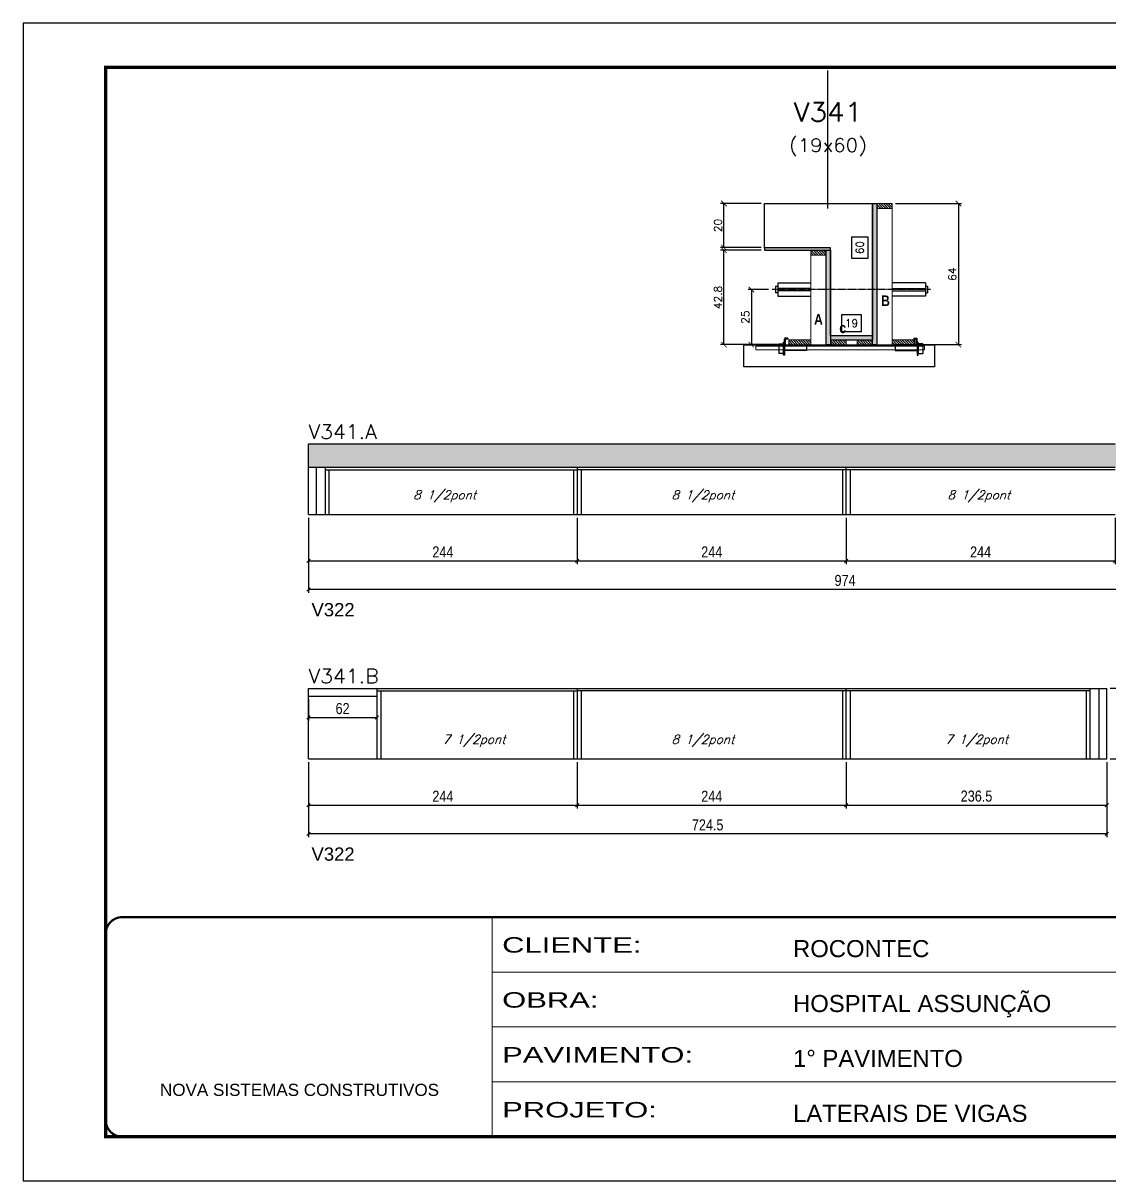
# Model space of a CAD drawing. Extents: x 137137 to 143418, y 10464 to 34486.
# Drawn here: x 140307 to 141293, y 18504 to 19554 of the extents above; entities that cross this region are included whole.
import ezdxf
from ezdxf.enums import TextEntityAlignment as Align

# ---------------------------------------------------------------- set-up
doc = ezdxf.new("R2010")
doc.units = 0
for name, pattern in [('CONTINUO', [0]), ('DASHED', [0.75, 0.5, -0.25]), ('HIDDEN', [0.375, 0.25, -0.125])]:
    doc.linetypes.add(name, pattern=pattern)
for name, color, linetype in [('5', 5, 'Continuous'), ('barrote', 251, 'Continuous'), ('COTA', 241, 'Continuous'), ('Cota Seção (2x)', 4, 'Continuous'), ('detalhes', 4, 'Continuous'), ('Painéis', 200, 'Continuous'), ('presilha', 1, 'Continuous'), ('SARR_2.2x7', 40, 'Continuous'), ('SARR_3.5x7', 81, 'Continuous'), ('TENSOR', 3, 'Continuous'), ('texto', 7, 'Continuous'), ('Texto de Titulo', 7, 'Continuous'), ('Texto Qtd Sarr', 242, 'Continuous')]:
    doc.layers.add(name, color=color, linetype=linetype)
for name, color, linetype, lineweight in [('CONCRETO', 251, 'Continuous', 25), ('Folhas', 255, 'Continuous', 9), ('Hachura', 251, 'Continuous', 9), ('Madeira', 126, 'Continuous', 18), ('SARRAFO DE PRESSAO', 251, 'DASHED', 9), ('SCO-___-LAJ', 2, 'Continuous', 0), ('Texto Seção', 7, 'Continuous', 15)]:
    doc.layers.add(name, color=color, linetype=linetype, lineweight=lineweight)
doc.layers.add('Laje_Perimetro', color=7, linetype='Continuous', plot=False)
doc.styles.add('ARIAL', font='arial.ttf')
doc.styles.add('COTA TECNICA', font='techl___.ttf', dxfattribs={"height": 10})
doc.styles.add('REGUA-120', font='ROMANS.shx', dxfattribs={"height": 15})
doc.styles.add('Romans', font='romans.shx')
doc.styles.get("Standard").update_dxf_attribs({"font": 'arial.ttf'})
doc.styles.add('TECNICA', font='techb___.ttf', dxfattribs={"height": 10})
doc.styles.add('Tecnologia', font='')
doc.styles.get('Tecnologia').set_extended_font_data('Forgotten Futurist')
doc.dimstyles.new('Cota Seção (2x)', dxfattribs={"dimtxt": 7, "dimasz": 5, "dimexe": 3, "dimexo": 3, "dimgap": 2, "dimtad": 3, "dimdec": 1, "dimlfac": 0.5, "dimzin": 12, "dimdsep": 46, "dimtxsty": 'Romans', "dimblk": 'ARCHTICK', "dimcen": 0, "dimclrd": 4, "dimclre": 4, "dimclrt": 1, "dimadec": 1, "dimazin": 3, "dimtfac": 1, "dimtdec": 1, "dimtmove": 0, "dimatfit": 3, "dimldrblk": 'OBLIQUE', "dimfxl": 1, "dimtolj": 1, "dimtzin": 12, "dimarcsym": 0})
doc.dimstyles.new('Cota Seção interna', dxfattribs={"dimtxt": 7, "dimasz": 6, "dimexe": 0.18, "dimexo": 2, "dimgap": -4, "dimtad": 3, "dimdec": 1, "dimlfac": 0.5, "dimzin": 12, "dimdsep": 46, "dimtxsty": 'Romans', "dimblk": 'ARCHTICK', "dimcen": 0.09, "dimse1": 1, "dimse2": 1, "dimsd1": 1, "dimsd2": 1, "dimclrd": 180, "dimclre": 5, "dimclrt": 1, "dimadec": 0, "dimazin": 3, "dimtfac": 1, "dimtdec": 1, "dimtofl": 0, "dimtmove": 0, "dimatfit": 3, "dimldrblk": 'ARCHTICK', "dimfxl": 1, "dimtolj": 1, "dimtzin": 0, "dimarcsym": 0})
doc.dimstyles.new('PAINEL', dxfattribs={"dimtxt": 10, "dimasz": 3, "dimexe": 3, "dimexo": 3, "dimgap": 3, "dimtad": 1, "dimdec": 1, "dimzin": 12, "dimdsep": 46, "dimtxsty": 'COTA TECNICA', "dimblk1": 'OBLIQUE', "dimblk2": 'OBLIQUE', "dimsah": 1, "dimcen": 0.9, "dimclrd": 4, "dimclre": 4, "dimclrt": 240, "dimadec": 1, "dimazin": 3, "dimtfac": 1, "dimtdec": 1, "dimtmove": 0, "dimatfit": 3, "dimfxl": 1, "dimtolj": 1, "dimtzin": 12, "dimarcsym": 0})

# ---------------------------------------------------------------- blocks, each defined once
blk = doc.blocks.new('9999999999')
at = {"color": 30, "linetype": 'CONTINUO'}
for p, q in [((98564.6, 34230.2), (98564.6, 34429.4)), ((98564.6, 34379.6), (99584, 34379.6)), ((98564.6, 34329.8), (99488, 34329.8)), ((99584, 34329.8), (99488, 34329.8)), ((99488, 34329.8), (99488, 34230.2)), ((98564.6, 34280), (99488, 34280))]:
    blk.add_line(p, q, dxfattribs=at)
at = {"color": 30, "linetype": 'CONTINUO', "const_width": 2}
blk.add_lwpolyline([(99584, 34230.2), (99584, 34414.4, 0.414214), (99569, 34429.4), (98229, 34429.4, 0.414214), (98214, 34414.4), (98214, 34245.2, 0.414214), (98229, 34230.2), (99584, 34230.2)], format="xyb", dxfattribs=at)
at = {"layer": 'Folhas'}
blk.add_lwpolyline([(98139, 34190.2), (99624, 34190.2), (99624, 35240.2), (98139, 35240.2)], close=True, dxfattribs=at)
at = {"layer": 'Folhas', "color": 30, "const_width": 3}
blk.add_lwpolyline([(98214, 34230.2), (99584, 34230.2), (99584, 35200.2), (98214, 35200.2)], close=True, dxfattribs=at)
at = {"color": 7, "linetype": 'Continuous', "ltscale": 5, "style": 'ARIAL'}
for s, height, p in [('ROCONTEC', 15.48, (98837.7, 34393.1)), ('HOSPITAL ASSUNÇÃO', 15.483, (98837.7, 34343.3)), ('1° PAVIMENTO', 15.483, (98837.7, 34293.5)), ('NOVA SISTEMAS CONSTRUTIVOS', 11.059, (98263.2, 34267.2)), ('LATERAIS DE VIGAS', 15.483, (98837.7, 34243.7))]:
    blk.add_text(s, height=height, dxfattribs=at).set_placement(p)
at = {"layer": 'Folhas', "color": 7, "style": 'Tecnologia', "width": 1.5}
for s, p in [('CLIENTE:', (98573.7, 34397.2)), ('OBRA:', (98573.7, 34347.3)), ('PAVIMENTO:', (98573.7, 34297.5)), ('PROJETO:', (98573.7, 34247.7))]:
    blk.add_text(s, height=14, dxfattribs=at).set_placement(p)
blk = doc.blocks.new('_Oblique')
at = {"color": 0, "linetype": 'ByBlock', "lineweight": -2}
blk.add_line((-0.5, -0.5), (0.5, 0.5), dxfattribs=at)
blk = doc.blocks.new('*D1576')
at = {"layer": 'COTA', "color": 4, "lineweight": -2, "ltscale": 25, "transparency": 16777216}
for p, q in [((140566.2, 19105.6), (140566.2, 19037.7)), ((141540.2, 19105.6), (141540.2, 19037.7)), ((141540.2, 19040.7), (140566.2, 19040.7))]:
    blk.add_line(p, q, dxfattribs=at)
at = {"layer": 'Defpoints', "color": 0, "ltscale": 25, "transparency": 16777216}
for p in [(140566.2, 19108.6), (141540.2, 19108.6), (140566.2, 19040.7)]:
    blk.add_point(p, dxfattribs=at)
at = {"layer": 'COTA', "color": 4, "lineweight": -2, "ltscale": 25, "transparency": 16777216, "xscale": 3, "yscale": 3, "zscale": 3, "rotation": 180}
blk.add_blockref('_Oblique', (140566.2, 19040.7), dxfattribs=at)
at = {"layer": 'COTA', "color": 4, "lineweight": -2, "ltscale": 25, "transparency": 16777216, "xscale": 3, "yscale": 3, "zscale": 3}
blk.add_blockref('_Oblique', (141540.2, 19040.7), dxfattribs=at)
at = {"layer": 'COTA', "color": 240, "ltscale": 25, "transparency": 16777216, "insert": (141053.2, 19048.8), "char_height": 10, "attachment_point": 5, "style": 'COTA TECNICA'}
blk.add_mtext('\\A1;974', dxfattribs=at)
blk = doc.blocks.new('*D1577')
at = {"layer": 'COTA', "color": 4, "lineweight": -2, "ltscale": 25, "transparency": 16777216}
for p, q in [((140566.2, 19105.6), (140566.2, 19063.7)), ((140810.2, 19105.6), (140810.2, 19063.7)), ((140566.2, 19066.7), (140810.2, 19066.7))]:
    blk.add_line(p, q, dxfattribs=at)
at = {"layer": 'Defpoints', "color": 0, "ltscale": 25, "transparency": 16777216}
for p in [(140566.2, 19108.6), (140810.2, 19108.6), (140810.2, 19066.7)]:
    blk.add_point(p, dxfattribs=at)
at = {"layer": 'COTA', "color": 4, "lineweight": -2, "ltscale": 25, "transparency": 16777216, "xscale": 3, "yscale": 3, "zscale": 3, "rotation": 180}
blk.add_blockref('_Oblique', (140566.2, 19066.7), dxfattribs=at)
at = {"layer": 'COTA', "color": 4, "lineweight": -2, "ltscale": 25, "transparency": 16777216, "xscale": 3, "yscale": 3, "zscale": 3}
blk.add_blockref('_Oblique', (140810.2, 19066.7), dxfattribs=at)
at = {"layer": 'COTA', "color": 240, "ltscale": 25, "transparency": 16777216, "insert": (140688.2, 19074.7), "char_height": 10, "attachment_point": 5, "style": 'COTA TECNICA'}
blk.add_mtext('\\A1;244', dxfattribs=at)
blk = doc.blocks.new('*D1578')
at = {"layer": 'COTA', "color": 4, "lineweight": -2, "ltscale": 25, "transparency": 16777216}
for p, q in [((140810.2, 19105.6), (140810.2, 19063.7)), ((141054.2, 19105.6), (141054.2, 19063.7)), ((140810.2, 19066.7), (141054.2, 19066.7))]:
    blk.add_line(p, q, dxfattribs=at)
at = {"layer": 'Defpoints', "color": 0, "ltscale": 25, "transparency": 16777216}
for p in [(140810.2, 19108.6), (141054.2, 19108.6), (141054.2, 19066.7)]:
    blk.add_point(p, dxfattribs=at)
at = {"layer": 'COTA', "color": 4, "lineweight": -2, "ltscale": 25, "transparency": 16777216, "xscale": 3, "yscale": 3, "zscale": 3, "rotation": 180}
blk.add_blockref('_Oblique', (140810.2, 19066.7), dxfattribs=at)
at = {"layer": 'COTA', "color": 4, "lineweight": -2, "ltscale": 25, "transparency": 16777216, "xscale": 3, "yscale": 3, "zscale": 3}
blk.add_blockref('_Oblique', (141054.2, 19066.7), dxfattribs=at)
at = {"layer": 'COTA', "color": 240, "ltscale": 25, "transparency": 16777216, "insert": (140932.2, 19074.7), "char_height": 10, "attachment_point": 5, "style": 'COTA TECNICA'}
blk.add_mtext('\\A1;244', dxfattribs=at)
blk = doc.blocks.new('*D1579')
at = {"layer": 'COTA', "color": 4, "lineweight": -2, "ltscale": 25, "transparency": 16777216}
for p, q in [((141054.2, 19105.6), (141054.2, 19063.7)), ((141298.2, 19105.6), (141298.2, 19063.7)), ((141054.2, 19066.7), (141298.2, 19066.7))]:
    blk.add_line(p, q, dxfattribs=at)
at = {"layer": 'Defpoints', "color": 0, "ltscale": 25, "transparency": 16777216}
for p in [(141054.2, 19108.6), (141298.2, 19108.6), (141298.2, 19066.7)]:
    blk.add_point(p, dxfattribs=at)
at = {"layer": 'COTA', "color": 4, "lineweight": -2, "ltscale": 25, "transparency": 16777216, "xscale": 3, "yscale": 3, "zscale": 3, "rotation": 180}
blk.add_blockref('_Oblique', (141054.2, 19066.7), dxfattribs=at)
at = {"layer": 'COTA', "color": 4, "lineweight": -2, "ltscale": 25, "transparency": 16777216, "xscale": 3, "yscale": 3, "zscale": 3}
blk.add_blockref('_Oblique', (141298.2, 19066.7), dxfattribs=at)
at = {"layer": 'COTA', "color": 240, "ltscale": 25, "transparency": 16777216, "insert": (141176.2, 19074.7), "char_height": 10, "attachment_point": 5, "style": 'COTA TECNICA'}
blk.add_mtext('\\A1;244', dxfattribs=at)
blk = doc.blocks.new('_ArchTick')
at = {"color": 0, "linetype": 'ByBlock', "const_width": 0.15}
blk.add_lwpolyline([(-0.5, -0.5), (0.5, 0.5)], dxfattribs=at)
blk = doc.blocks.new('*D1547')
at = {"layer": 'COTA', "color": 4, "lineweight": -2, "transparency": 16777216}
for p, q in [((140977.1, 19348.3), (140940.3, 19348.3)), ((140943.3, 19262.7), (140943.3, 19348.3)), ((140994.7, 19262.7), (140940.3, 19262.7))]:
    blk.add_line(p, q, dxfattribs=at)
at = {"layer": 'Defpoints', "color": 0, "transparency": 16777216}
for p in [(140943.3, 19348.3), (140980.1, 19348.3), (140997.7, 19262.7)]:
    blk.add_point(p, dxfattribs=at)
at = {"layer": 'COTA', "color": 4, "lineweight": -2, "transparency": 16777216, "xscale": 5, "yscale": 5, "zscale": 5}
for p, rotation in [((140943.3, 19348.3), 90), ((140943.3, 19262.7), 270)]:
    blk.add_blockref('_ArchTick', p, dxfattribs=dict(at, rotation=rotation))
at = {"layer": 'COTA', "color": 1, "transparency": 16777216, "insert": (140937.8, 19305.5), "char_height": 7, "attachment_point": 5, "rotation": 90, "style": 'Romans'}
blk.add_mtext('\\A1;42.8', dxfattribs=at)
blk = doc.blocks.new('*D1548')
at = {"layer": 'COTA', "color": 4, "lineweight": -2, "transparency": 16777216}
for p, q in [((140977.1, 19390.7), (140940.3, 19390.7)), ((140943.3, 19350.7), (140943.3, 19390.7)), ((140977.1, 19350.7), (140940.3, 19350.7))]:
    blk.add_line(p, q, dxfattribs=at)
at = {"layer": 'Defpoints', "color": 0, "transparency": 16777216}
for p in [(140943.3, 19390.7), (140980.1, 19390.7), (140980.1, 19350.7)]:
    blk.add_point(p, dxfattribs=at)
at = {"layer": 'COTA', "color": 4, "lineweight": -2, "transparency": 16777216, "xscale": 5, "yscale": 5, "zscale": 5}
for p, rotation in [((140943.3, 19390.7), 90), ((140943.3, 19350.7), 270)]:
    blk.add_blockref('_ArchTick', p, dxfattribs=dict(at, rotation=rotation))
at = {"layer": 'COTA', "color": 1, "transparency": 16777216, "insert": (140937.8, 19370.7), "char_height": 7, "attachment_point": 5, "rotation": 90, "style": 'Romans'}
blk.add_mtext('\\A1;20', dxfattribs=at)
blk = doc.blocks.new('*D1549')
at = {"layer": 'Cota Seção (2x)', "color": 180, "lineweight": -2, "transparency": 16777216}
for p, q in [((141074.1, 19360.2), (141059.1, 19360.2)), ((141059.1, 19360.2), (141059.1, 19341.2)), ((141074.1, 19341.2), (141074.1, 19360.2)), ((141059.1, 19341.2), (141074.1, 19341.2))]:
    blk.add_line(p, q, dxfattribs=at)
at = {"layer": 'Defpoints', "color": 0, "transparency": 16777216}
for p in [(141040.1, 19390.7), (141078.1, 19390.7), (141040.1, 19270.7)]:
    blk.add_point(p, dxfattribs=at)
at = {"layer": 'Cota Seção (2x)', "color": 1, "transparency": 16777216, "insert": (141066.6, 19350.7), "char_height": 7, "attachment_point": 5, "rotation": 90, "style": 'Romans'}
blk.add_mtext('\\A1;60', dxfattribs=at)
blk = doc.blocks.new('PRESILHA METÁLICA 1')
at = {"layer": 'presilha'}
for p, q in [((7.5, 10.6), (7.5, 19.9)), ((12, 21), (8.6, 21)), ((9, 11.6), (9, 18.9)), ((12, 19.5), (9.6, 19.5)), ((12, 21), (12, 19.5)), ((0, 13), (6, 13)), ((0, 13), (0, 0)), ((6, 0), (0, 0)), ((6, 15.5), (7.5, 15.5)), ((6, -2.5), (6, 15.5)), ((6, 13), (6, 0)), ((7.5, 15.5), (7.5, -2.5)), ((37.5, 4.1), (7.5, 4.1)), ((37.5, 11), (9.6, 11)), ((37.5, 11), (37.5, 4.1)), ((7.5, -2.5), (6, -2.5))]:
    blk.add_line(p, q, dxfattribs=at)
for centre, radius, start, end in [((8.6, 19.9), 1.14, 90, 180), ((9.6, 18.9), 0.57, 90, 180), ((9.6, 11.6), 0.57, 180, 270)]:
    blk.add_arc(centre, radius, start, end, dxfattribs=at)
blk = doc.blocks.new('*D1550')
at = {"layer": 'Cota Seção (2x)', "color": 180, "lineweight": -2, "transparency": 16777216}
for p, q in [((141068.1, 19289.7), (141050.1, 19289.7)), ((141050.1, 19289.7), (141050.1, 19274.7)), ((141068.1, 19274.7), (141068.1, 19289.7)), ((141050.1, 19274.7), (141068.1, 19274.7))]:
    blk.add_line(p, q, dxfattribs=at)
at = {"layer": 'Defpoints', "color": 0, "transparency": 16777216}
for p in [(141040.1, 19270.7), (141040.1, 19262.7), (141078.1, 19262.7)]:
    blk.add_point(p, dxfattribs=at)
at = {"layer": 'Cota Seção (2x)', "color": 1, "transparency": 16777216, "insert": (141059.1, 19282.2), "char_height": 7, "attachment_point": 5, "style": 'Romans'}
blk.add_mtext('\\A1;19', dxfattribs=at)
blk = doc.blocks.new('*D1551')
at = {"layer": 'COTA', "color": 4, "lineweight": -2, "transparency": 16777216}
for p, q in [((141099.1, 19390.7), (141159, 19390.7)), ((141156, 19390.7), (141156, 19262.7)), ((141099.1, 19262.7), (141159, 19262.7))]:
    blk.add_line(p, q, dxfattribs=at)
at = {"layer": 'Defpoints', "color": 0, "transparency": 16777216}
for p in [(141096.1, 19390.7), (141096.1, 19262.7), (141156, 19262.7)]:
    blk.add_point(p, dxfattribs=at)
at = {"layer": 'COTA', "color": 4, "lineweight": -2, "transparency": 16777216, "xscale": 5, "yscale": 5, "zscale": 5}
for p, rotation in [((141156, 19390.7), 90), ((141156, 19262.7), 270)]:
    blk.add_blockref('_ArchTick', p, dxfattribs=dict(at, rotation=rotation))
at = {"layer": 'COTA', "color": 1, "transparency": 16777216, "insert": (141150.5, 19326.7), "char_height": 7, "attachment_point": 5, "rotation": 90, "style": 'Romans'}
blk.add_mtext('\\A1;64', dxfattribs=at)
blk = doc.blocks.new('*D1552')
at = {"layer": 'COTA', "color": 4, "lineweight": -2, "transparency": 16777216}
for p, q in [((140983.8, 19312.6), (140965.2, 19312.6)), ((140968.2, 19312.6), (140968.2, 19262.7)), ((140983.8, 19262.7), (140965.2, 19262.7))]:
    blk.add_line(p, q, dxfattribs=at)
at = {"layer": 'Defpoints', "color": 0, "transparency": 16777216}
for p in [(140986.8, 19312.6), (140968.2, 19262.7), (140986.8, 19262.7)]:
    blk.add_point(p, dxfattribs=at)
at = {"layer": 'COTA', "color": 4, "lineweight": -2, "transparency": 16777216, "xscale": 5, "yscale": 5, "zscale": 5}
for p, rotation in [((140968.2, 19312.6), 90), ((140968.2, 19262.7), 270)]:
    blk.add_blockref('_ArchTick', p, dxfattribs=dict(at, rotation=rotation))
at = {"layer": 'COTA', "color": 1, "transparency": 16777216, "insert": (140962.7, 19287.6), "char_height": 7, "attachment_point": 5, "rotation": 90, "style": 'Romans'}
blk.add_mtext('\\A1;25', dxfattribs=at)
blk = doc.blocks.new('titulo1')
at = {"layer": 'Defpoints', "color": 252, "linetype": 'HIDDEN', "ltscale": 2}
blk.add_line((0, 0), (0, 125), dxfattribs=at)
at = {"layer": 'Defpoints', "style": 'Romans', "oblique": 15}
blk.add_attdef('FOLHA', text='', height=10, dxfattribs=at).set_placement((0, 15.6), align=Align.MIDDLE_CENTER)
at = {"layer": 'Texto Qtd Sarr', "color": 3, "style": 'Romans', "oblique": 15}
for tag, height, p in [('TITULO', 17, (0, 71.4)), ('SEÇÃO', 12, (0, 41.5))]:
    blk.add_attdef(tag, text='', height=height, dxfattribs=at).set_placement(p, align=Align.MIDDLE_CENTER)
blk = doc.blocks.new('*D1572')
at = {"layer": 'COTA', "color": 4, "lineweight": -2, "ltscale": 25, "transparency": 16777216}
for p, q in [((140566.2, 18884), (140566.2, 18816)), ((141290.7, 18884), (141290.7, 18816)), ((141290.7, 18819), (140566.2, 18819))]:
    blk.add_line(p, q, dxfattribs=at)
at = {"layer": 'Defpoints', "color": 0, "ltscale": 25, "transparency": 16777216}
for p in [(140566.2, 18887), (141290.7, 18887), (140566.2, 18819)]:
    blk.add_point(p, dxfattribs=at)
at = {"layer": 'COTA', "color": 4, "lineweight": -2, "ltscale": 25, "transparency": 16777216, "xscale": 3, "yscale": 3, "zscale": 3, "rotation": 180}
blk.add_blockref('_Oblique', (140566.2, 18819), dxfattribs=at)
at = {"layer": 'COTA', "color": 4, "lineweight": -2, "ltscale": 25, "transparency": 16777216, "xscale": 3, "yscale": 3, "zscale": 3}
blk.add_blockref('_Oblique', (141290.7, 18819), dxfattribs=at)
at = {"layer": 'COTA', "color": 240, "ltscale": 25, "transparency": 16777216, "insert": (140928.5, 18827.1), "char_height": 10, "attachment_point": 5, "style": 'COTA TECNICA'}
blk.add_mtext('\\A1;724.5', dxfattribs=at)
blk = doc.blocks.new('*D1573')
at = {"layer": 'COTA', "color": 4, "lineweight": -2, "ltscale": 25, "transparency": 16777216}
for p, q in [((140566.2, 18884), (140566.2, 18842)), ((140810.2, 18884), (140810.2, 18842)), ((140566.2, 18845), (140810.2, 18845))]:
    blk.add_line(p, q, dxfattribs=at)
at = {"layer": 'Defpoints', "color": 0, "ltscale": 25, "transparency": 16777216}
for p in [(140566.2, 18887), (140810.2, 18887), (140810.2, 18845)]:
    blk.add_point(p, dxfattribs=at)
at = {"layer": 'COTA', "color": 4, "lineweight": -2, "ltscale": 25, "transparency": 16777216, "xscale": 3, "yscale": 3, "zscale": 3, "rotation": 180}
blk.add_blockref('_Oblique', (140566.2, 18845), dxfattribs=at)
at = {"layer": 'COTA', "color": 4, "lineweight": -2, "ltscale": 25, "transparency": 16777216, "xscale": 3, "yscale": 3, "zscale": 3}
blk.add_blockref('_Oblique', (140810.2, 18845), dxfattribs=at)
at = {"layer": 'COTA', "color": 240, "ltscale": 25, "transparency": 16777216, "insert": (140688.2, 18853.1), "char_height": 10, "attachment_point": 5, "style": 'COTA TECNICA'}
blk.add_mtext('\\A1;244', dxfattribs=at)
blk = doc.blocks.new('*D1574')
at = {"layer": 'COTA', "color": 4, "lineweight": -2, "ltscale": 25, "transparency": 16777216}
for p, q in [((140810.2, 18884), (140810.2, 18842)), ((141054.2, 18884), (141054.2, 18842)), ((140810.2, 18845), (141054.2, 18845))]:
    blk.add_line(p, q, dxfattribs=at)
at = {"layer": 'Defpoints', "color": 0, "ltscale": 25, "transparency": 16777216}
for p in [(140810.2, 18887), (141054.2, 18887), (141054.2, 18845)]:
    blk.add_point(p, dxfattribs=at)
at = {"layer": 'COTA', "color": 4, "lineweight": -2, "ltscale": 25, "transparency": 16777216, "xscale": 3, "yscale": 3, "zscale": 3, "rotation": 180}
blk.add_blockref('_Oblique', (140810.2, 18845), dxfattribs=at)
at = {"layer": 'COTA', "color": 4, "lineweight": -2, "ltscale": 25, "transparency": 16777216, "xscale": 3, "yscale": 3, "zscale": 3}
blk.add_blockref('_Oblique', (141054.2, 18845), dxfattribs=at)
at = {"layer": 'COTA', "color": 240, "ltscale": 25, "transparency": 16777216, "insert": (140932.2, 18853.1), "char_height": 10, "attachment_point": 5, "style": 'COTA TECNICA'}
blk.add_mtext('\\A1;244', dxfattribs=at)
blk = doc.blocks.new('*D1575')
at = {"layer": 'COTA', "color": 4, "lineweight": -2, "ltscale": 25, "transparency": 16777216}
for p, q in [((141054.2, 18884), (141054.2, 18842)), ((141290.7, 18884), (141290.7, 18842)), ((141054.2, 18845), (141290.7, 18845))]:
    blk.add_line(p, q, dxfattribs=at)
at = {"layer": 'Defpoints', "color": 0, "ltscale": 25, "transparency": 16777216}
for p in [(141054.2, 18887), (141290.7, 18887), (141290.7, 18845)]:
    blk.add_point(p, dxfattribs=at)
at = {"layer": 'COTA', "color": 4, "lineweight": -2, "ltscale": 25, "transparency": 16777216, "xscale": 3, "yscale": 3, "zscale": 3, "rotation": 180}
blk.add_blockref('_Oblique', (141054.2, 18845), dxfattribs=at)
at = {"layer": 'COTA', "color": 4, "lineweight": -2, "ltscale": 25, "transparency": 16777216, "xscale": 3, "yscale": 3, "zscale": 3}
blk.add_blockref('_Oblique', (141290.7, 18845), dxfattribs=at)
at = {"layer": 'COTA', "color": 240, "ltscale": 25, "transparency": 16777216, "insert": (141172.5, 18853.2), "char_height": 10, "attachment_point": 5, "style": 'COTA TECNICA'}
blk.add_mtext('\\A1;236.5', dxfattribs=at)
blk = doc.blocks.new('*D1580')
at = {"layer": 'COTA', "color": 4, "lineweight": -2, "ltscale": 25, "transparency": 16777216}
for p, q in [((141293.7, 18951), (141323.7, 18951)), ((141320.7, 18887), (141320.7, 18951)), ((141293.7, 18887), (141323.7, 18887))]:
    blk.add_line(p, q, dxfattribs=at)
at = {"layer": 'Defpoints', "color": 0, "ltscale": 25, "transparency": 16777216}
for p in [(141290.7, 18951), (141320.7, 18951), (141290.7, 18887)]:
    blk.add_point(p, dxfattribs=at)
at = {"layer": 'COTA', "color": 4, "lineweight": -2, "ltscale": 25, "transparency": 16777216, "xscale": 3, "yscale": 3, "zscale": 3}
for p, rotation in [((141320.7, 18951), 90), ((141320.7, 18887), 270)]:
    blk.add_blockref('_Oblique', p, dxfattribs=dict(at, rotation=rotation))
at = {"layer": 'COTA', "color": 240, "ltscale": 25, "transparency": 16777216, "insert": (141312.6, 18919), "char_height": 10, "attachment_point": 5, "rotation": 90, "style": 'COTA TECNICA'}
blk.add_mtext('\\A1;64', dxfattribs=at)
blk = doc.blocks.new('*D2141')
at = {"layer": 'COTA', "color": 4, "lineweight": -2, "ltscale": 25, "transparency": 16777216}
for p, q in [((140566.2, 18941), (140566.2, 18921.5)), ((140628.2, 18941), (140628.2, 18921.5)), ((140566.2, 18924.5), (140628.2, 18924.5))]:
    blk.add_line(p, q, dxfattribs=at)
at = {"layer": 'Defpoints', "color": 0, "ltscale": 25, "transparency": 16777216}
for p in [(140566.2, 18944), (140628.2, 18944), (140628.2, 18924.5)]:
    blk.add_point(p, dxfattribs=at)
at = {"layer": 'COTA', "color": 4, "lineweight": -2, "ltscale": 25, "transparency": 16777216, "xscale": 3, "yscale": 3, "zscale": 3, "rotation": 180}
blk.add_blockref('_Oblique', (140566.2, 18924.5), dxfattribs=at)
at = {"layer": 'COTA', "color": 4, "lineweight": -2, "ltscale": 25, "transparency": 16777216, "xscale": 3, "yscale": 3, "zscale": 3}
blk.add_blockref('_Oblique', (140628.2, 18924.5), dxfattribs=at)
at = {"layer": 'COTA', "color": 240, "ltscale": 25, "transparency": 16777216, "insert": (140597.2, 18932.6), "char_height": 10, "attachment_point": 5, "style": 'COTA TECNICA'}
blk.add_mtext('\\A1;62', dxfattribs=at)

msp = doc.modelspace()

# ---------------------------------------------------------------- hatches: boundary and pattern name
at = {"layer": 'COTA', "linetype": 'ByBlock'}
h = msp.add_hatch(dxfattribs=at)
h.set_pattern_fill('AR-CONC', color=256, scale=0.03)
h.set_pattern_definition([(50, (145.2973, -5532.2513), (5.46554007, -0.47817257), [0.5715, -6.2865]), (355, (145.2973, -5532.251), (-1.05730264, 5.73170536), [0.4572, -5.02921753]), (100.4514447, (145.753, -5532.291), (4.40823741, 5.25353256), [0.48570026, -5.34270734]), (46.1842, (145.2973, -5530.727), (8.13237123, -1.26126984), [0.85725, -9.42975]), (96.6355576, (145.975, -5530.832), (7.122124, 7.42278374), [0.7285507, -8.01406824]), (351.184151, (145.297, -5530.727), (7.122124, 7.42278374), [0.685799, -7.54379196]), (21, (146.0593, -5531.1083), (4.54843174, -3.06795595), [0.5715, -6.2865]), (326, (146.0593, -5531.108), (1.85406085, 5.52563898), [0.4572, -5.0292]), (71.451445, (146.4384, -5531.364), (6.40249258, 2.45768307), [0.48570026, -5.34269813]), (37.5, (145.2973, -5532.2513), (0.092658098, 2.536651166), [0, -4.96824, 0, -5.1054, 0, -5.04825]), (7.5, (145.2973, -5532.2513), (2.004589875, 3.005417245), [0, -2.91084, 0, -4.85394, 0, -1.92405]), (327.5, (143.598, -5532.2513), (4.067717855, -0.17186232), [0, -1.905, 0, -5.9436, 0, -7.8867]), (317.5, (142.836, -5532.2513), (4.44387544, 0.76279473), [0, -2.4765, 0, -3.94716, 0, -5.6007])])
h.paths.add_polyline_path([(140566.25, 19172.64), (140566.25, 19151.44), (141298.25, 19151.44), (141540.25, 19151.44), (141540.25, 19172.64), (141298.25, 19172.64)])
at = {"layer": 'Hachura'}
h = msp.add_hatch(color=256, dxfattribs=at)
h.dxf.hatch_style = 1
h.paths.add_polyline_path([(141078.06, 19390.66), (141082.06, 19390.66), (141082.06, 19262.66), (141078.06, 19262.66)])
h = msp.add_hatch(dxfattribs=at)
h.set_pattern_fill('ANSI31', color=256, scale=0.5, angle=270, style=0)
h.set_pattern_definition([(315, (163927.8766, 11083.0204), (1.12253202, 1.12253202), [])])
h.paths.add_polyline_path([(141096.06, 19386.26), (141096.06, 19390.66), (141082.06, 19390.66), (141082.06, 19386.26)])
h = msp.add_hatch(color=256, dxfattribs=at)
h.dxf.hatch_style = 1
h.paths.add_polyline_path([(141040.06, 19348.26), (141040.06, 19350.66), (140980.06, 19350.66), (140980.06, 19348.26)])
h = msp.add_hatch(dxfattribs=at)
h.set_pattern_fill('ANSI31', color=256, scale=0.5, angle=270, style=0)
h.set_pattern_definition([(315, (163987.8766, 11040.6204), (1.12253202, 1.12253202), [])])
h.paths.add_polyline_path([(141036.06, 19343.86), (141036.06, 19348.26), (141022.06, 19348.26), (141022.06, 19343.86)])
h = msp.add_hatch(color=256, dxfattribs=at)
h.dxf.hatch_style = 1
h.paths.add_polyline_path([(141036.06, 19348.26), (141040.06, 19348.26), (141040.06, 19262.66), (141036.06, 19262.66)])
h = msp.add_hatch(color=256, dxfattribs=at)
h.dxf.hatch_style = 1
h.paths.add_polyline_path([(141078.06, 19267.06), (141078.06, 19270.66), (141040.06, 19270.66), (141040.06, 19267.06)])
h = msp.add_hatch(dxfattribs=at)
h.set_pattern_fill('ANSI31', color=256, scale=0.5, angle=270, style=0)
h.set_pattern_definition([(315, (163987.8766, 11033.0204), (1.12253202, 1.12253202), [])])
h.paths.add_polyline_path([(141002.06, 19262.66), (141002.06, 19267.06), (141022.06, 19267.06), (141022.06, 19262.66)])
h = msp.add_hatch(dxfattribs=at)
h.set_pattern_fill('ANSI31', color=256, scale=0.5, angle=270, style=0)
h.set_pattern_definition([(315, (163996.6766, 11033.0204), (1.12253202, 1.12253202), [])])
h.paths.add_polyline_path([(141040.06, 19262.66), (141040.06, 19267.06), (141054.06, 19267.06), (141054.06, 19262.66)])
h = msp.add_hatch(dxfattribs=at)
h.set_pattern_fill('ANSI31', color=256, scale=0.5, angle=270, style=0)
h.set_pattern_definition([(315, (163996.6786, 11033.0204), (1.12253202, 1.12253202), [])])
h.paths.add_polyline_path([(141078.06, 19262.66), (141078.06, 19267.06), (141064.06, 19267.06), (141064.06, 19262.66)])
h = msp.add_hatch(dxfattribs=at)
h.set_pattern_fill('ANSI31', color=256, scale=0.5, angle=270, style=0)
h.set_pattern_definition([(315, (163893.8766, 11033.0204), (1.12253202, 1.12253202), [])])
h.paths.add_polyline_path([(141096.06, 19262.66), (141096.06, 19267.06), (141116.06, 19267.06), (141116.06, 19262.66)])

# ---------------------------------------------------------------- linework, layer by layer
at = {"ltscale": 3}
for p, q in [((140990.06, 19315.63), (140990.06, 19309.63)), ((140990.06, 19315.63), (140992.06, 19315.63)), ((140992.06, 19309.63), (140990.06, 19309.63)), ((140992.06, 19318.63), (140992.06, 19306.63)), ((140992.06, 19318.63), (141022.06, 19318.63)), ((141022.06, 19313.63), (140992.06, 19313.63)), ((141022.06, 19311.63), (140992.06, 19311.63)), ((141126.06, 19318.63), (141096.06, 19318.63)), ((141096.06, 19313.63), (141126.06, 19313.63)), ((141096.06, 19311.63), (141126.06, 19311.63)), ((141126.06, 19318.63), (141126.06, 19306.63)), ((141126.06, 19315.63), (141128.06, 19315.63)), ((141126.06, 19309.63), (141128.06, 19309.63)), ((141128.06, 19315.63), (141128.06, 19309.63)), ((140992.06, 19306.63), (141022.06, 19306.63)), ((141126.06, 19306.63), (141096.06, 19306.63))]:
    msp.add_line(p, q, dxfattribs=at)
at = {"layer": 'barrote'}
msp.add_lwpolyline([(141134.42, 19242.66), (140961.45, 19242.66), (140961.45, 19262.66), (141134.42, 19262.66)], close=True, dxfattribs=at)
at = {"layer": 'CONCRETO'}
msp.add_lwpolyline([(141040.06, 19350.66), (140980.06, 19350.66), (140980.06, 19390.66), (141040.06, 19390.66), (141040.06, 19390.66), (141078.06, 19390.66), (141078.06, 19267.06), (141078.06, 19267.06), (141078.06, 19270.66), (141040.06, 19270.66)], close=True, dxfattribs=at)
at = {"layer": 'COTA', "linetype": 'ByBlock'}
for p, q in [((140566.25, 19172.64), (141298.25, 19172.64)), ((140566.25, 19151.44), (140566.25, 19172.64))]:
    msp.add_line(p, q, dxfattribs=at)
at = {"layer": 'Laje_Perimetro'}
msp.add_lwpolyline([(141792.29, 19554.3), (140307.29, 19554.3), (140307.29, 18504.3), (141792.29, 18504.3)], close=True, dxfattribs=at)
at = {"layer": 'Madeira'}
for points in [[(141096.06, 19386.26), (141096.06, 19390.66), (141082.06, 19390.66), (141082.06, 19386.26)], [(141096.06, 19390.66), (141082.06, 19390.66), (141082.06, 19262.66), (141096.06, 19262.66)], [(141036.06, 19343.86), (141036.06, 19348.26), (141022.06, 19348.26), (141022.06, 19343.86)], [(141036.06, 19348.26), (141022.06, 19348.26), (141022.06, 19262.66), (141036.06, 19262.66)], [(141002.06, 19262.66), (141002.06, 19267.06), (141022.06, 19267.06), (141022.06, 19262.66)], [(141040.06, 19262.66), (141040.06, 19267.06), (141054.06, 19267.06), (141054.06, 19262.66)], [(141078.06, 19262.66), (141078.06, 19267.06), (141064.06, 19267.06), (141064.06, 19262.66)], [(141096.06, 19262.66), (141096.06, 19267.06), (141116.06, 19267.06), (141116.06, 19262.66)]]:
    msp.add_lwpolyline(points, close=True, dxfattribs=at)
at = {"layer": 'Painéis'}
for p, q in [((140566.25, 19151.44), (141298.25, 19151.44)), ((140566.25, 19108.64), (141298.25, 19108.64)), ((140566.25, 18950.96), (141290.75, 18950.96)), ((140566.25, 18886.96), (141290.75, 18886.96))]:
    msp.add_line(p, q, dxfattribs=at)
at = {"layer": 'Painéis', "ltscale": 25}
for p, q in [((140566.25, 19108.64), (140566.25, 19151.44)), ((140810.25, 19108.64), (140810.25, 19151.44)), ((141054.25, 19108.64), (141054.25, 19151.44)), ((140566.25, 18886.96), (140566.25, 18950.96)), ((140810.25, 18886.96), (140810.25, 18950.96)), ((141054.25, 18886.96), (141054.25, 18950.96)), ((141290.75, 18886.96), (141290.75, 18950.96))]:
    msp.add_line(p, q, dxfattribs=at)
at = {"layer": 'Painéis'}
for points in [[(141078.06, 19390.66), (141082.06, 19390.66), (141082.06, 19262.66), (141078.06, 19262.66)], [(141040.06, 19348.26), (141040.06, 19350.66), (140980.06, 19350.66), (140980.06, 19348.26)], [(141036.06, 19348.26), (141040.06, 19348.26), (141040.06, 19262.66), (141036.06, 19262.66)], [(141078.06, 19267.06), (141078.06, 19270.66), (141040.06, 19270.66), (141040.06, 19267.06)]]:
    msp.add_lwpolyline(points, close=True, dxfattribs=at)
at = {"layer": 'SARR_2.2x7', "linetype": 'Continuous'}
for p, q in [((140573.25, 19151.44), (140573.25, 19108.64)), ((140581.25, 19149.24), (140810.25, 19149.24)), ((141054.25, 19149.24), (140810.25, 19149.24)), ((141298.25, 19149.24), (141054.25, 19149.24)), ((140566.25, 18943.96), (140628.25, 18943.96)), ((140628.25, 18948.76), (140810.25, 18948.76)), ((141054.25, 18948.76), (140810.25, 18948.76)), ((141275.75, 18948.76), (141054.25, 18948.76)), ((141283.75, 18886.96), (141283.75, 18950.96))]:
    msp.add_line(p, q, dxfattribs=at)
at = {"layer": 'SARR_3.5x7'}
for p, q in [((140581.25, 19151.44), (140581.25, 19108.64)), ((140584.75, 19149.25), (140584.75, 19108.64)), ((140806.75, 19149.24), (140806.75, 19108.64)), ((140813.75, 19149.24), (140813.75, 19108.64)), ((141050.75, 19149.24), (141050.75, 19108.64)), ((141057.75, 19149.24), (141057.75, 19108.64)), ((140628.25, 18950.96), (140628.25, 18886.96)), ((140631.75, 18948.76), (140631.75, 18886.96)), ((140806.75, 18948.76), (140806.75, 18886.96)), ((140813.75, 18948.76), (140813.75, 18886.96)), ((141050.75, 18948.76), (141050.75, 18886.96)), ((141057.75, 18948.76), (141057.75, 18886.96)), ((141272.25, 18886.96), (141272.25, 18948.76)), ((141275.75, 18886.96), (141275.75, 18950.96))]:
    msp.add_line(p, q, dxfattribs=at)
at = {"layer": 'SCO-___-LAJ', "color": 1}
msp.add_lwpolyline([(141125.42, 19261.33), (140972.12, 19261.33), (140972.12, 19258.13), (141125.42, 19258.13)], close=True, dxfattribs=at)
at = {"layer": 'TENSOR', "linetype": 'HIDDEN', "ltscale": 0.5}
msp.add_line((141131.06, 19312.63), (140986.76, 19312.63), dxfattribs=at)

# ---------------------------------------------------------------- block references
at = {"layer": 'presilha', "yscale": 0.6666666666666666, "zscale": 0.6666666666666666}
for p, xscale in [((140993.19, 19254.7), 0.6666666666666666), ((141123.64, 19254.7), -0.6666666666666666)]:
    msp.add_blockref('PRESILHA METÁLICA 1', p, dxfattribs=dict(at, xscale=xscale))
at = {"layer": 'SARRAFO DE PRESSAO', "color": 6, "linetype": 'ByBlock'}
msp.add_blockref('9999999999', (42168.31, -15685.91), dxfattribs=at)
at = {"layer": 'Texto Seção'}
ref = msp.add_blockref('titulo1', (141037.63, 19386.23), dxfattribs=at)
ref.add_attrib('TITULO', 'V341', dxfattribs={"layer": 'Texto de Titulo', "color": 7, "height": 17, "style": 'Romans', "width": 1.1}).set_placement((141037.63, 19473.73), align=Align.MIDDLE_CENTER)
ref.add_attrib('SEÇÃO', '(19x60)', dxfattribs={"layer": 'Texto de Titulo', "color": 7, "height": 12, "style": 'Romans', "width": 1.1}).set_placement((141037.63, 19443.73), align=Align.MIDDLE_CENTER)

# ---------------------------------------------------------------- texts
at = {"layer": '5', "linetype": 'Continuous'}
for p in [(140568.99, 19016.35), (140568.99, 18794.67)]:
    msp.add_text('V322', height=12, rotation=359.99996, dxfattribs=at).set_placement(p)
at = {"layer": 'detalhes', "style": 'TECNICA'}
for s, p in [('B', (141085.89, 19297.7)), ('A', (141025.06, 19280.85)), ('c', (141047.98, 19273.16))]:
    msp.add_text(s, height=9.6, dxfattribs=at).set_placement(p)
at = {"layer": 'texto', "color": 2, "char_height": 8, "attachment_point": 5, "style": 'Romans'}
for s, insert in [('{\\Q19;\\C256;8 1/2pont}', (140689.86, 19125.09)), ('{\\Q19;\\C256;8 1/2pont}', (140924.17, 19125.09)), ('{\\Q19;\\C256;8 1/2pont}', (141174.6, 19125.09)), ('{\\Q19;\\C256;7 1/2pont}', (140716.47, 18903.41)), ('{\\Q19;\\C256;8 1/2pont}', (140924.17, 18903.41)), ('{\\Q19;\\C256;7 1/2pont}', (141172.66, 18903.41))]:
    msp.add_mtext(s, dxfattribs=dict(at, insert=insert))
at = {"layer": 'Texto Seção', "style": 'REGUA-120', "width": 1.05}
for s, p in [('V341.A', (140566.23, 19177.25)), ('V341.B', (140566.23, 18955.57))]:
    msp.add_text(s, height=13, dxfattribs=at).set_placement(p)

# ---------------------------------------------------------------- dimensions: what is measured, and where the dimension line sits
at = {"layer": 'COTA'}
for base, p1, p2, picture, middle in [((140943.34, 19390.66), (140980.06, 19350.66), (140980.06, 19390.66), '*D1548', (140937.84, 19370.66)), ((141156.03, 19262.66), (141096.06, 19390.66), (141096.06, 19262.66), '*D1551', (141150.53, 19326.66)), ((140943.34, 19348.26), (140997.66, 19262.66), (140980.06, 19348.26), '*D1547', (140937.84, 19305.46)), ((140968.2, 19262.66), (140986.76, 19312.63), (140986.76, 19262.66), '*D1552', (140962.7, 19287.65))]:
    dim = msp.add_linear_dim(base=base, p1=p1, p2=p2, angle=90, dimstyle='Cota Seção (2x)', dxfattribs=at)
    dim.commit()
    dim.dimension.update_dxf_attribs({"geometry": picture, "text_midpoint": middle})
at = {"layer": 'COTA', "ltscale": 25}
for base, p1, p2, picture, middle in [((140566.25, 19040.68), (141540.25, 19108.64), (140566.25, 19108.64), '*D1576', (141053.25, 19048.78)), ((140810.25, 19066.67), (140566.25, 19108.64), (140810.25, 19108.64), '*D1577', (140688.25, 19074.74)), ((141054.25, 19066.67), (140810.25, 19108.64), (141054.25, 19108.64), '*D1578', (140932.25, 19074.74)), ((140628.25, 18924.52), (140566.25, 18943.96), (140628.25, 18943.96), '*D2141', (140597.25, 18932.62)), ((140566.25, 18819), (141290.75, 18886.96), (140566.25, 18886.96), '*D1572', (140928.5, 18827.11)), ((140810.25, 18844.99), (140566.25, 18886.96), (140810.25, 18886.96), '*D1573', (140688.25, 18853.06)), ((141054.25, 18844.99), (140810.25, 18886.96), (141054.25, 18886.96), '*D1574', (140932.25, 18853.06))]:
    dim = msp.add_linear_dim(base=base, p1=p1, p2=p2, dimstyle='PAINEL', dxfattribs=at)
    dim.commit()
    dim.dimension.update_dxf_attribs({"geometry": picture, "text_midpoint": middle})
for base, p1, p2, picture, middle in [((141298.25, 19066.67), (141054.25, 19108.64), (141298.25, 19108.64), '*D1579', (141176.25, 19074.74)), ((141290.75, 18844.99), (141054.25, 18886.96), (141290.75, 18886.96), '*D1575', (141172.5, 18853.21))]:
    dim = msp.add_linear_dim(base=base, p1=p1, p2=p2, dimstyle='PAINEL', override={"dimtmove": 1}, dxfattribs=at)
    dim.commit()
    dim.dimension.update_dxf_attribs({"geometry": picture, "text_midpoint": middle})
dim = msp.add_linear_dim(base=(141320.68, 18950.96), p1=(141290.75, 18886.96), p2=(141290.75, 18950.96), angle=90, dimstyle='PAINEL', dxfattribs=at)
dim.commit()
dim.dimension.update_dxf_attribs({"geometry": '*D1580', "text_midpoint": (141312.58, 18918.96)})
at = {"layer": 'Cota Seção (2x)'}
dim = msp.add_linear_dim(base=(141078.06, 19390.66), p1=(141040.06, 19270.66), p2=(141040.06, 19390.66), angle=90, dimstyle='Cota Seção interna', dxfattribs=at)
dim.commit()
dim.dimension.update_dxf_attribs({"geometry": '*D1549', "text_midpoint": (141078.06, 19350.66), "dimtype": 160})
dim = msp.add_linear_dim(base=(141040.06, 19270.66), p1=(141078.06, 19262.66), p2=(141040.06, 19262.66), angle=180, dimstyle='Cota Seção interna', dxfattribs=at)
dim.commit()
dim.dimension.update_dxf_attribs({"geometry": '*D1550', "text_midpoint": (141059.06, 19282.16)})

doc.saveas('drawing.dxf')
